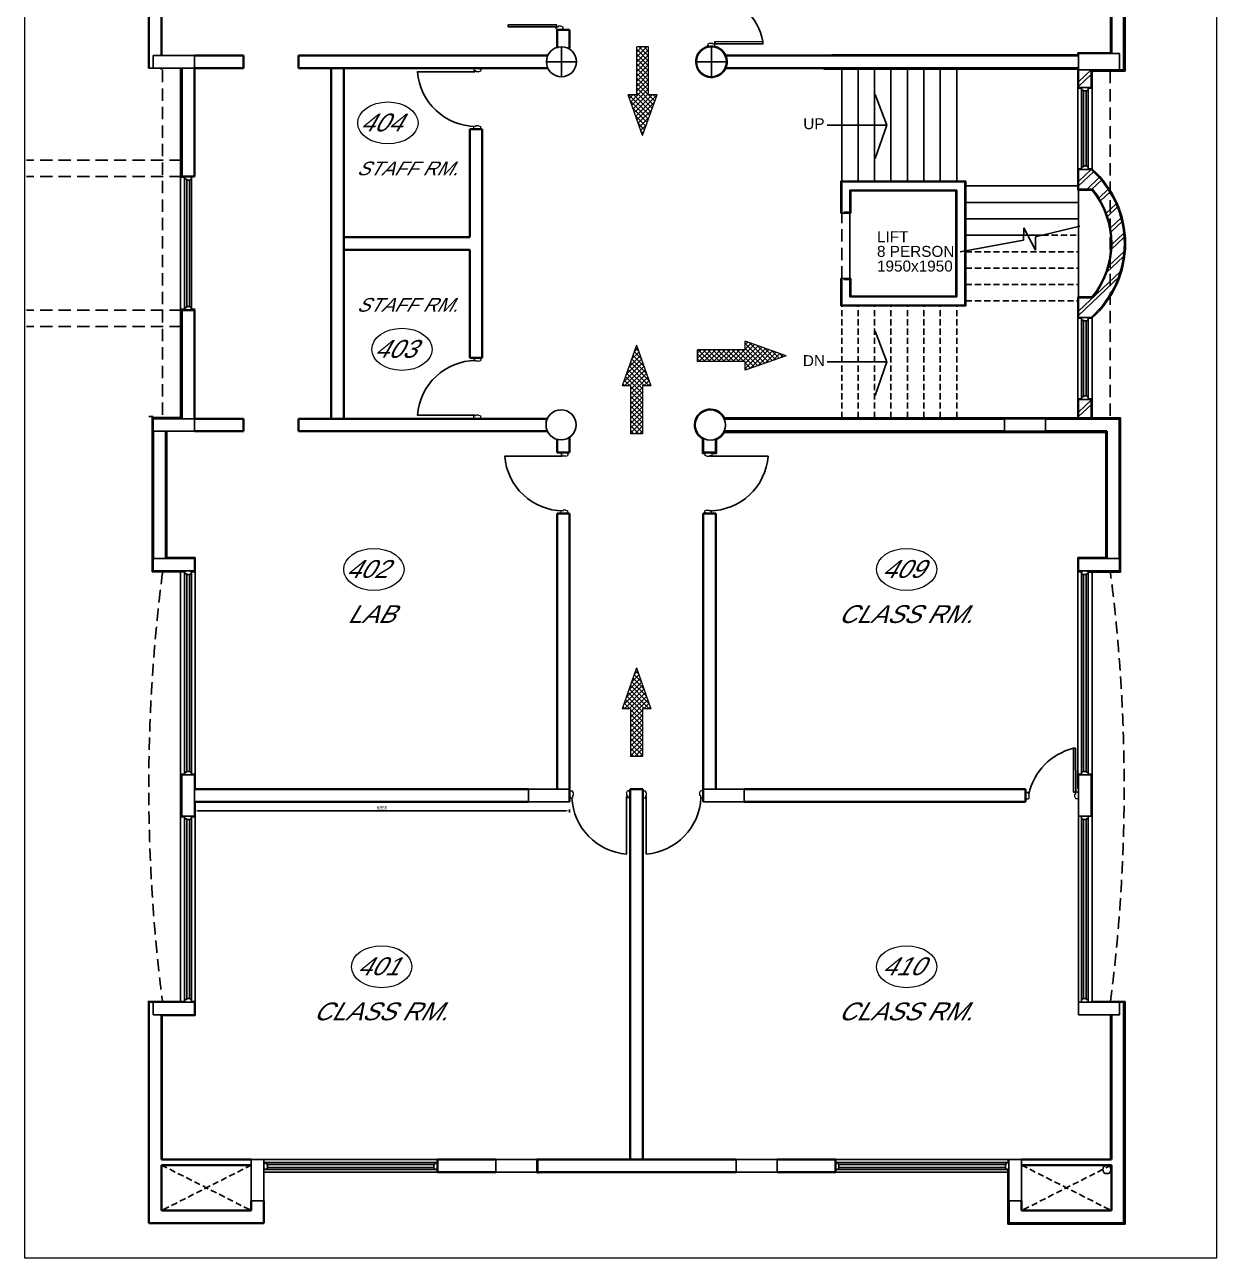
# Model space of a CAD drawing. Extents: x 681461 to 1380439, y -183990 to 19328.
# Drawn here: x 782817 to 804584, y -183990 to -161462 of the extents above; entities that cross this region are included whole.
import ezdxf
from ezdxf.enums import TextEntityAlignment as Align

# ---------------------------------------------------------------- set-up
doc = ezdxf.new("R2010")
doc.units = 0
doc.header["$LTSCALE"] = 900
doc.header["$MEASUREMENT"] = 0
doc.header["$PDMODE"] = 34
doc.linetypes.add('HIDDEN', pattern=[0.375, 0.25, -0.125])
doc.linetypes.add('HIDDEN2', pattern=[0.1875, 0.125, -0.0625])
doc.layers.get('DEFPOINTS').update_dxf_attribs({"color": 3, "linetype": 'CONTINUOUS'})
for name, color, linetype in [('1', 7, 'CONTINUOUS'), ('DIM', 5, 'CONTINUOUS'), ('door', 163, 'CONTINUOUS'), ('FUR', 2, 'CONTINUOUS'), ('MISC', 7, 'CONTINUOUS'), ('PLA', 9, 'CONTINUOUS'), ('TEXT', 2, 'CONTINUOUS'), ('WALL', 1, 'CONTINUOUS'), ('win', 4, 'CONTINUOUS')]:
    doc.layers.add(name, color=color, linetype=linetype)
doc.layers.add('COL', color=6, linetype='CONTINUOUS', lineweight=25)
doc.styles.add('ROMANS', font='arial.ttf')
doc.dimstyles.new('MSADIM', dxfattribs={"dimscale": 25, "dimtxt": 2.5, "dimasz": 2.5, "dimexe": 1.2, "dimexo": 1, "dimgap": 1, "dimtad": 1, "dimdec": 0, "dimzin": 1, "dimdsep": 46, "dimtxsty": 'ROMANS', "dimcen": 0, "dimclrd": 3, "dimclrt": 6, "dimadec": 0, "dimazin": 0, "dimtfac": 1, "dimtdec": 0, "dimtofl": 0, "dimtmove": 0, "dimatfit": 3, "dimfxl": 1, "dimtvp": 0.1, "dimtolj": 1, "dimtzin": 1, "dimarcsym": 2})

# ---------------------------------------------------------------- blocks, each defined once
blk = doc.blocks.new('REDFRAME')
at = {"layer": '1', "linetype": 'ByBlock', "lineweight": 13}
for p, q in [((-95, 0), (-95, -15)), ((-95, 0), (0, 0)), ((0, 0), (0, -15)), ((-110, -15), (-110, -50)), ((-110, -15), (-95, -15)), ((-110, -15), (-110, -50)), ((-72, -50), (-110, -50)), ((-72, -50), (-72, -65)), ((-22, -65), (-72, -65)), ((-22, -65), (15, -50)), ((0, -15), (15, -15)), ((15, -15), (15, -50))]:
    blk.add_line(p, q, dxfattribs=at)
blk = doc.blocks.new('*D40')
at = {"layer": 'DEFPOINTS', "color": 0, "linetype": 'ByBlock', "lineweight": 9, "ltscale": 1.25}
for p in [(785916, -175653), (792771, -175653), (792771, -175819)]:
    blk.add_point(p, dxfattribs=at)
at = {"layer": 'door', "color": 0, "linetype": 'ByBlock', "lineweight": -2, "ltscale": 1.25}
for p, q in [((785916, -175794), (785916, -175849)), ((792771, -175794), (792771, -175849))]:
    blk.add_line(p, q, dxfattribs=at)
at = {"layer": 'door', "color": 3, "linetype": 'ByBlock', "lineweight": -2, "ltscale": 1.25}
blk.add_line((785979, -175819), (792709, -175819), dxfattribs=at)
at = {"layer": 'door', "color": 3, "linetype": 'ByBlock', "lineweight": 9, "ltscale": 1.25}
for points in [[(785979, -175809), (785979, -175829), (785916, -175819)], [(792709, -175809), (792709, -175829), (792771, -175819)]]:
    blk.add_solid(points, dxfattribs=at)
at = {"layer": 'door', "color": 6, "linetype": 'ByBlock', "lineweight": 13, "ltscale": 1.25, "insert": (789344, -175762), "char_height": 62.5, "attachment_point": 5, "style": 'ROMANS'}
blk.add_mtext('\\A1;6855', dxfattribs=at)

msp = doc.modelspace()

# ---------------------------------------------------------------- hatches: boundary and pattern name
at = {"layer": 'door', "linetype": 'ByBlock', "lineweight": 13, "ltscale": 1.25}
h = msp.add_hatch(dxfattribs=at)
h.set_pattern_fill('ANSI37', color=3, scale=500)
h.set_pattern_definition([(45, (87313.657, 5956.05), (-44.194174, 44.194174), []), (135, (87313.657, 5956.05), (-44.194174, -44.194174), [])])
h.paths.add_polyline_path([(794212.7, -162740.5), (794212.7, -161869.5), (793996.7, -161869.5), (793996.7, -162740.5), (793841.7, -162740.5), (794104.7, -163485.5), (794367.7, -162740.5)])
h = msp.add_hatch(dxfattribs=at)
h.set_pattern_fill('ANSI37', color=3, scale=500)
h.set_pattern_definition([(45, (87200.147, 6071.05), (-44.194174, 44.194174), []), (135, (87200.147, 6071.05), (-44.194174, -44.194174), [])])
h.paths.add_polyline_path([(794099.1, -168060), (794254.1, -168060), (793991.1, -167315), (793728.1, -168060), (793883.1, -168060), (793883.1, -168931), (794099.1, -168931)])
h = msp.add_hatch(dxfattribs=at)
h.set_pattern_fill('ANSI37', color=3, scale=500, angle=-90)
h.set_pattern_definition([(315, (970110.657, 539284.05), (44.194174, 44.194174), []), (45, (970110.657, 539284.05), (-44.194174, 44.194174), [])])
h.paths.add_polyline_path([(795979.7, -167615), (795979.7, -167770), (796724.7, -167507), (795979.7, -167244), (795979.7, -167399), (795108.7, -167399), (795108.7, -167615)])
h = msp.add_hatch(dxfattribs=at)
h.set_pattern_fill('ANSI37', color=3, scale=500)
h.set_pattern_definition([(45, (87200.147, 176.05), (-44.194174, 44.194174), []), (135, (87200.147, 176.05), (-44.194174, -44.194174), [])])
h.paths.add_polyline_path([(794099.1, -173955), (794254.1, -173955), (793991.1, -173210), (793728.1, -173955), (793883.1, -173955), (793883.1, -174826), (794099.1, -174826)])

# ---------------------------------------------------------------- linework, layer by layer
at = {"layer": 'COL'}
for points in [[(785166.1, -168657.7), (785916.1, -168657.7), (785916.1, -168887.7), (785166.1, -168887.7)], [(785166.1, -171437.9), (785916.1, -171437.9), (785916.1, -171207.9), (785166.1, -171207.9)], [(802066.1, -171437.9), (802816.1, -171437.9), (802816.1, -171207.9), (802066.1, -171207.9)], [(802296.1, -175912.9), (802296.1, -175162.9), (802066.1, -175162.9), (802066.1, -175912.9)], [(787186.1, -182937.9), (787186.1, -182187.9), (786956.1, -182187.9), (786956.1, -182937.9)], [(791422.7, -182187.9), (791422.7, -182417.9), (792172.7, -182417.9), (792172.7, -182187.9)], [(796562.7, -182187.9), (796562.7, -182417.9), (795812.7, -182417.9), (795812.7, -182187.9)], [(800796.1, -182187.7), (801026.1, -182187.7), (801026.1, -182939.7), (800796.1, -182939.7)]]:
    msp.add_lwpolyline(points, close=True, dxfattribs=at)
at = {"layer": 'COL', "ltscale": 500}
msp.add_lwpolyline([(800716.1, -168658.2), (801466.1, -168658.2), (801466.1, -168887.7), (800716.1, -168887.7)], close=True, dxfattribs=at)
at = {"layer": 'COL', "color": 6, "ltscale": 500}
for points in [[(785686.1, -175162.9), (785916.1, -175162.9), (785916.1, -175912.9), (785686.1, -175912.9)], [(792021.1, -175422.9), (792771.1, -175422.9), (792771.1, -175652.9), (792021.1, -175652.9)], [(795211.1, -175422.9), (795961.1, -175422.9), (795961.1, -175652.9), (795211.1, -175652.9)]]:
    msp.add_lwpolyline(points, close=True, dxfattribs=at)
at = {"layer": 'COL'}
for centre in [(792614.5, -168769.7), (795341.5, -168772.9)]:
    msp.add_circle(centre, 275, dxfattribs=at)
at = {"layer": 'DIM', "ltscale": 500}
msp.add_circle((802583.4, -182368.9), 75, dxfattribs=at)
at = {"layer": 'door', "color": 7, "lineweight": 35, "ltscale": 1.25}
for p, q in [((785086.1, -162257.7), (785086.1, -159474.7)), ((802895.8, -162289.7), (802895.8, -159474.7)), ((785316.1, -162027.7), (785316.1, -159704.7)), ((802665.8, -161989.7), (802665.8, -159704.7)), ((792541.1, -161555.3), (792771.1, -161555.3)), ((792541.1, -161889.9), (792541.1, -161555.3)), ((792771.1, -161889.9), (792771.1, -161555.3)), ((785916.1, -162027.7), (786816.1, -162027.7)), ((786816.1, -162027.7), (786816.1, -162257.7)), ((787816.1, -162027.7), (792370, -162027.7)), ((787816.1, -162027.7), (787816.1, -162257.7)), ((795625.2, -162027.7), (802066.1, -162027.7)), ((785686.1, -162257.7), (785686.1, -164234.7)), ((785916.1, -162257.7), (786816.1, -162257.7)), ((785916.1, -164234.7), (785916.1, -162257.7)), ((787816.1, -162257.7), (792372.7, -162257.7)), ((788416.1, -168657.7), (788416.1, -162257.7)), ((788646.1, -168657.7), (788646.1, -162257.7)), ((795622.5, -162257.7), (802066.1, -162257.7)), ((790946.1, -165342.7), (790946.1, -163372.4)), ((791176.1, -163372.4), (790946.1, -163372.4)), ((791176.1, -167543.1), (791176.1, -163372.4)), ((785686.1, -164234.7), (785916.1, -164234.7)), ((790946.1, -165342.7), (788646.1, -165342.7)), ((790946.1, -165572.7), (788646.1, -165572.7)), ((790946.1, -167543.1), (790946.1, -165572.7)), ((785686.1, -166674.7), (785686.1, -168657.7)), ((785686.1, -166674.7), (785916.1, -166674.7)), ((785916.1, -168657.7), (785916.1, -166674.7)), ((791176.1, -167543.1), (790946.1, -167543.1)), ((785916.1, -168657.7), (786816.1, -168657.7)), ((786816.1, -168657.7), (786816.1, -168887.7)), ((787816.1, -168657.7), (792363.4, -168657.7)), ((787816.1, -168657.7), (787816.1, -168887.7)), ((795591.2, -168657.7), (800716.1, -168657.7)), ((801466.1, -168657.7), (802066.1, -168657.7)), ((802029, -168657.7), (802816.1, -168657.7)), ((802816.1, -168657.7), (802816.1, -171207.9)), ((785166.1, -168887.7), (785166.1, -171207.9)), ((785396.1, -171207.9), (785396.1, -168887.7)), ((785916.1, -168887.7), (786816.1, -168887.7)), ((787816.1, -168887.7), (792366.1, -168887.7)), ((795591.4, -168887.7), (800716.1, -168887.7)), ((801466.1, -168887.7), (802586.1, -168887.7)), ((802586.1, -171207.9), (802586.1, -168887.7)), ((792541.1, -169034.8), (792541.1, -169276.7)), ((792771.1, -168995.8), (792771.1, -169276.7)), ((795211.1, -169015.1), (795211.1, -169276.7)), ((795441.1, -169029.2), (795441.1, -169276.7)), ((792541.1, -169276.7), (792771.1, -169276.7)), ((795211.1, -169276.7), (795441.1, -169276.7)), ((792541.1, -170391.4), (792541.1, -175422.9)), ((792771.1, -170391.4), (792541.1, -170391.4)), ((792771.1, -170391.4), (792771.1, -175422.9)), ((795211.1, -175422.9), (795211.1, -170391.4)), ((795211.1, -170391.4), (795441.1, -170391.4)), ((795441.1, -175422.9), (795441.1, -170391.4)), ((785916.1, -175422.9), (792021.1, -175422.9)), ((792771.1, -175422.9), (792771.1, -175652.9)), ((793876.1, -175422.9), (793876.1, -182187.9)), ((793876.1, -175422.9), (794106.1, -175422.9)), ((794106.1, -175422.9), (794106.1, -182187.9)), ((795211.1, -175422.9), (795211.1, -175652.9)), ((795961.1, -175422.9), (801100.1, -175422.9)), ((801100.1, -175422.9), (801100.1, -175652.9)), ((802065.4, -175417.3), (802066.1, -175417.3)), ((785916.1, -175652.9), (792021.1, -175652.9)), ((795961.1, -175652.9), (801100.1, -175652.9)), ((785086.1, -179312.9), (785086.1, -183347.9)), ((802896.1, -183347.9), (802896.1, -179312.9)), ((785316.1, -179542.9), (785316.1, -182187.9)), ((802666.1, -182187.9), (802666.1, -179542.9)), ((786956.1, -182187.9), (785316.1, -182187.9)), ((790356.1, -182187.9), (790356.1, -182417.9)), ((791422.7, -182187.9), (790356.1, -182187.9)), ((792172.7, -182187.9), (795812.7, -182187.9)), ((796562.7, -182187.9), (797626.1, -182187.8)), ((797626.1, -182187.8), (797626.1, -182417.9)), ((801026.1, -182187.9), (802666.1, -182187.9)), ((785316.1, -182287.9), (785316.1, -183117.9)), ((786956.1, -182287.9), (785316.1, -182287.9)), ((791422.7, -182417.9), (790356.1, -182417.9)), ((792172.7, -182417.9), (795812.7, -182417.9)), ((796562.7, -182417.7), (797626.1, -182417.7)), ((801026.1, -182287.9), (802666.1, -182287.9)), ((802666.1, -183117.9), (802666.1, -182287.9)), ((786956.1, -183117.9), (785316.1, -183117.9)), ((786956.1, -182937.9), (786956.1, -183117.9)), ((787186.1, -182937.9), (787186.1, -183347.9)), ((800796.1, -182939.7), (800796.1, -183347.9)), ((801026.1, -182939.7), (801026.1, -183117.9)), ((801026.1, -183117.9), (802666.1, -183117.9)), ((787186.1, -183347.9), (785086.1, -183347.9)), ((800796.1, -183347.9), (802896.1, -183347.9))]:
    msp.add_line(p, q, dxfattribs=at)
at = {"layer": 'door', "color": 4, "linetype": 'ByBlock', "ltscale": 1.25}
for p, q in [((792621.1, -162414.7), (792621.1, -161864.7)), ((795361.1, -162414.7), (795361.1, -161864.7)), ((792346.1, -162139.7), (792896.1, -162139.7)), ((795086.1, -162139.7), (795636.1, -162139.7))]:
    msp.add_line(p, q, dxfattribs=at)
at = {"layer": 'door', "color": 3, "linetype": 'ByBlock', "lineweight": 13, "ltscale": 1.25}
for p, q in [((793996.7, -162740.5), (793996.7, -161869.5)), ((794212.7, -161869.5), (793996.7, -161869.5)), ((794212.7, -162740.5), (794212.7, -161869.5)), ((794104.7, -163485.5), (793841.7, -162740.5)), ((793996.7, -162740.5), (793841.7, -162740.5)), ((794104.7, -163485.5), (794367.7, -162740.5)), ((794367.7, -162740.5), (794212.7, -162740.5)), ((793991.1, -167315), (793728.1, -168060)), ((793991.1, -167315), (794254.1, -168060)), ((796724.7, -167507), (795979.7, -167244)), ((795979.7, -167399), (795979.7, -167244)), ((795979.7, -167399), (795108.7, -167399)), ((795108.7, -167615), (795108.7, -167399)), ((796724.7, -167507), (795979.7, -167770)), ((795979.7, -167615), (795108.7, -167615)), ((795979.7, -167770), (795979.7, -167615)), ((793883.1, -168060), (793728.1, -168060)), ((793883.1, -168060), (793883.1, -168931)), ((794254.1, -168060), (794099.1, -168060)), ((794099.1, -168060), (794099.1, -168931)), ((794099.1, -168931), (793883.1, -168931)), ((793991.1, -173210), (793728.1, -173955)), ((793991.1, -173210), (794254.1, -173955)), ((793883.1, -173955), (793728.1, -173955)), ((793883.1, -173955), (793883.1, -174826)), ((794254.1, -173955), (794099.1, -173955)), ((794099.1, -173955), (794099.1, -174826)), ((794099.1, -174826), (793883.1, -174826))]:
    msp.add_line(p, q, dxfattribs=at)
at = {"layer": 'door'}
msp.add_line((801974.4, -175476.8), (802015, -175476.8), dxfattribs=at)
at = {"layer": 'door', "color": 222, "linetype": 'ByBlock', "lineweight": 13, "ltscale": 1.25}
msp.add_lwpolyline([(782816.7, -120785.9), (804583.7, -120785.9), (804583.7, -183990), (782816.7, -183990)], close=True, dxfattribs=at)
at = {"layer": 'door', "color": 4, "linetype": 'ByBlock', "lineweight": 9, "ltscale": 1.25}
for centre in [(789450.7, -163257), (789708.7, -167391), (789194.7, -171410), (798925.7, -171410), (789336.7, -178665), (798925.7, -178665)]:
    msp.add_ellipse(centre, major_axis=(-551, 0), ratio=0.6969147, dxfattribs=at)
at = {"layer": 'FUR', "color": 2}
for p, q in [((801062, -165400.4), (801067.3, -165171.6)), ((801067.3, -165171.6), (801280.7, -165581.8)), ((801280.7, -165338.7), (802092.9, -165139.4)), ((801280.7, -165581.8), (801280.7, -165338.7)), ((799904.9, -165609.6), (801062, -165400.4))]:
    msp.add_line(p, q, dxfattribs=at)
at = {"layer": 'MISC', "color": 1, "linetype": 'HIDDEN2'}
for p, q in [((801406.9, -165307.7), (802066.1, -165307.7)), ((800006.1, -165607.7), (802066.1, -165607.7)), ((800006.1, -165907.7), (802066.1, -165907.7)), ((800006.1, -166207.7), (802066.1, -166207.7)), ((797741.1, -168642.7), (797741.1, -166597.7)), ((798041.1, -168642.7), (798041.1, -166597.7)), ((798341.1, -168642.7), (798341.1, -166597.7)), ((798641.1, -168642.7), (798641.1, -166597.7)), ((798941.1, -168642.7), (798941.1, -166597.7)), ((799241.1, -168642.7), (799241.1, -166597.7)), ((799541.1, -168642.7), (799541.1, -166597.7)), ((799841.1, -168642.7), (799841.1, -166597.7)), ((800006.1, -166507.7), (802051.1, -166507.7))]:
    msp.add_line(p, q, dxfattribs=at)
at = {"layer": 'PLA'}
for p, q in [((785146.1, -168637.7), (785146.1, -171452.9)), ((785666.1, -168637.7), (785146.1, -168637.7)), ((785411.1, -171192.9), (785411.1, -168902.7)), ((795196.1, -169023.9), (795196.1, -169291.7)), ((795456.1, -169036.1), (795456.1, -169291.7)), ((795196.1, -169291.7), (795241.1, -169291.7)), ((795456.1, -169291.7), (795366.1, -169291.7)), ((785931.1, -175407.9), (785931.1, -171192.9)), ((785738.6, -171452.9), (785146.1, -171452.9)), ((785666.1, -171452.9), (785666.1, -175147.9)), ((785863.6, -171452.9), (785931.1, -171452.9)), ((785666.1, -175147.9), (785738.6, -175147.9)), ((785863.6, -175147.9), (785931.1, -175147.9)), ((785931.1, -175667.9), (785931.1, -179297.9)), ((785666.1, -175927.9), (785666.1, -179297.9)), ((802316.1, -175927.9), (802316.1, -179297.9))]:
    msp.add_line(p, q, dxfattribs=at)
at = {"layer": 'PLA', "linetype": 'ByBlock'}
for p, q in [((795600.6, -168642.7), (802836.1, -168642.7)), ((802836.1, -168642.7), (802836.1, -171457.9)), ((795596.5, -168907.7), (802566.1, -168907.7)), ((802566.1, -171192.9), (802566.1, -168907.7)), ((802051.1, -175407.9), (802051.1, -171192.9)), ((802566.1, -171192.9), (802051.1, -171192.9)), ((802118.6, -171452.9), (802051.1, -171452.9)), ((802243.6, -171457.9), (802836.1, -171457.9)), ((802316.1, -175927.9), (802316.1, -171457.9)), ((802118.6, -175147.9), (802051.1, -175147.9)), ((802316.1, -175147.9), (802243.6, -175147.9)), ((802316.1, -179297.9), (802916.1, -179297.9)), ((802916.1, -183367.9), (802916.1, -179297.9)), ((802651.1, -182172.7), (802651.1, -179557.9)), ((800776.1, -183367.9), (802916.1, -183367.9))]:
    msp.add_line(p, q, dxfattribs=at)
at = {"layer": 'PLA', "color": 8, "linetype": 'ByBlock'}
for p, q in [((785666.1, -175147.9), (785666.1, -175927.9)), ((785666.1, -175927.9), (785738.6, -175927.9)), ((785863.6, -175927.9), (785931.1, -175927.9))]:
    msp.add_line(p, q, dxfattribs=at)
at = {"layer": 'PLA', "color": 8}
msp.add_line((785931.1, -175927.9), (785931.1, -175667.9), dxfattribs=at)
at = {"layer": 'PLA', "color": 6, "ltscale": 500}
for points in [[(785166.1, -179312.9), (785916.1, -179312.9), (785916.1, -179542.9), (785166.1, -179542.9)], [(802816.1, -179312.9), (802066.1, -179312.9), (802066.1, -179542.9), (802816.1, -179542.9)]]:
    msp.add_lwpolyline(points, close=True, dxfattribs=at)
at = {"layer": 'PLA', "linetype": 'ByBlock'}
msp.add_arc((795341.5, -168772.9), 290, 26.68161, 239.92592, dxfattribs=at)
at = {"layer": 'PLA'}
msp.add_arc((795341.5, -168769.7), 290, 293.29294, 331.58461, dxfattribs=at)
at = {"layer": 'WALL', "color": 8, "linetype": 'ByBlock'}
for p, q in [((802915.8, -162309.7), (802915.8, -159459.7)), ((795298.6, -161849.7), (795278.6, -161849.7)), ((802051.1, -161974.7), (802051.1, -162012.7)), ((797416.1, -162272.7), (802051.1, -162272.7)), ((802051.1, -164482.7), (802051.1, -162272.7)), ((802296.1, -162289.7), (802066.1, -162507.8)), ((802296.1, -162370.6), (802066.1, -162588.7)), ((802316.1, -164098.7), (802316.1, -162309.7)), ((802316.1, -162309.7), (802915.8, -162309.7)), ((802118.6, -162622.7), (802051.1, -162622.7)), ((802243.6, -162622.7), (802316.1, -162622.7)), ((802118.6, -162657.7), (802118.6, -164057.7)), ((802156.6, -162672.7), (802156.6, -164042.7)), ((802206.6, -162672.7), (802206.6, -164042.7)), ((802243.6, -162657.7), (802243.6, -164057.7)), ((802118.6, -164092.7), (802051.1, -164092.7)), ((802296.1, -164107.7), (802066.1, -164325.8)), ((802339.6, -164147.4), (802066.1, -164406.7)), ((802243.6, -164092.7), (802316.1, -164092.7)), ((785738.6, -164249.7), (785666.1, -164249.7)), ((785738.6, -164284.7), (785738.6, -166624.7)), ((785776.6, -164299.7), (785776.6, -166609.7)), ((785826.6, -164299.7), (785826.6, -166609.7)), ((785863.6, -164284.7), (785863.6, -166624.7)), ((802446.1, -164254.7), (802216.1, -164472.8)), ((802483.5, -164300.2), (802306.8, -164467.7)), ((802316.3, -164482.7), (802051.1, -164482.7)), ((802609.2, -164466.7), (802438.1, -164628.9)), ((802646.5, -164512.2), (802469.8, -164679.7)), ((802753, -164731.4), (802572.8, -164902.2)), ((802776.1, -164790.4), (802594.3, -164962.8)), ((802843.6, -164988.9), (802648.4, -165174)), ((802866.7, -165047.9), (802659.7, -165244.2)), ((802900.7, -165345.3), (802670.7, -165563.4)), ((802895.6, -165269.3), (802674.1, -165479.3)), ((802883.7, -165699.3), (802583.6, -165983.8)), ((802898.2, -165604.7), (802619.5, -165868.9)), ((802830.9, -165966.7), (802066.1, -166691.6)), ((802816.4, -166061.3), (802066.1, -166772.5)), ((802051.1, -168642.7), (802051.1, -166432.7)), ((802323.5, -166432.7), (802051.1, -166432.7)), ((785738.6, -166659.7), (785666.1, -166659.7)), ((785863.6, -166659.7), (785931.1, -166659.7)), ((802118.6, -166822.7), (802051.1, -166822.7)), ((802118.6, -166857.7), (802118.6, -168257.7)), ((802156.6, -166872.7), (802156.6, -168242.7)), ((802206.6, -166872.7), (802206.6, -168242.7)), ((802243.6, -166822.7), (802316.1, -166822.7)), ((802243.6, -166857.7), (802243.6, -168257.7)), ((802316.1, -166816.7), (802316.1, -168638.2)), ((802118.6, -168292.7), (802051.1, -168292.7)), ((802296.1, -168320.6), (802066.1, -168538.7)), ((802296.1, -168401.5), (802066.1, -168619.6)), ((802243.6, -168292.7), (802316.1, -168292.7)), ((802118.6, -171487.9), (802118.6, -175112.9)), ((802155.6, -171502.9), (802155.6, -175097.9)), ((802205.6, -171502.9), (802205.6, -175098)), ((802243.6, -171487.9), (802243.6, -175112.8)), ((801973.3, -174676.8), (802013.9, -174676.8)), ((801973.3, -174676.8), (801974.4, -175476.8)), ((802015, -175476.8), (802013.9, -174676.8)), ((785666.1, -177492.5), (785666.1, -177492.5)), ((802316.1, -177492.5), (802316.1, -177492.5)), ((787186.1, -182187.9), (790356.1, -182187.9)), ((787236.1, -182240.4), (790306.1, -182240.4)), ((792187.7, -182172.9), (792187.7, -182437.9)), ((797626.1, -182187.8), (800796.1, -182187.7)), ((800746.1, -182240.4), (797676.1, -182240.4)), ((787186.1, -182417.9), (790356.1, -182417.9)), ((787236.1, -182365.4), (790306.1, -182365.4)), ((787251.1, -182278.4), (790291.1, -182278.4)), ((787251.1, -182328.4), (790291.1, -182328.4)), ((797626.1, -182417.8), (800796.1, -182417.7)), ((800746.1, -182365.4), (797676.1, -182365.4)), ((800731.1, -182278.4), (797691.1, -182278.4)), ((800731.1, -182328.4), (797691.1, -182328.4)), ((800776.1, -182437.7), (800776.1, -183367.9))]:
    msp.add_line(p, q, dxfattribs=at)
at = {"layer": 'WALL', "color": 8}
for p, q in [((802650.8, -161974.7), (802650.8, -159719.7)), ((797561.1, -162012.7), (802051.1, -162012.7)), ((802650.8, -161974.7), (802051.1, -161974.7)), ((785666.1, -162277.7), (785666.1, -168637.7)), ((797726.1, -164317.7), (800006.1, -164317.7)), ((797726.1, -164901.8), (797726.1, -164317.7)), ((800006.1, -166597.7), (800006.1, -164317.7)), ((797906.1, -164497.7), (799826.1, -164497.7)), ((797906.1, -164901.8), (797906.1, -164497.7)), ((799826.1, -166417.7), (799826.1, -164497.7)), ((797906.1, -164901.8), (797726.1, -164901.8)), ((797726.1, -166597.7), (797726.1, -166098.4)), ((797906.1, -166098.4), (797726.1, -166098.4)), ((797906.1, -166417.7), (797906.1, -166098.4)), ((797906.1, -166417.7), (799826.1, -166417.7)), ((797726.1, -166597.7), (800006.1, -166597.7)), ((785666.1, -168637.7), (785146.1, -168637.7)), ((785931.1, -171192.9), (785411.1, -171192.9)), ((785738.6, -179297.9), (785066.1, -179297.9)), ((785863.6, -179297.9), (785931.1, -179297.9)), ((785931.1, -179297.9), (785931.1, -179557.9)), ((785331.1, -179557.9), (785931.1, -179557.9)), ((785331.1, -179557.9), (785331.1, -182172.9)), ((800781.1, -182240.4), (800781.1, -182172.9)), ((800776.1, -182365.4), (800776.1, -182437.9))]:
    msp.add_line(p, q, dxfattribs=at)
at = {"layer": 'WALL'}
for p, q in [((785166.1, -162257.7), (785086.1, -162257.7)), ((802066.1, -162607.7), (802066.1, -162289.7)), ((802296.1, -162607.7), (802296.1, -162289.7)), ((802816.1, -162289.7), (802895.8, -162289.7)), ((802296.1, -162607.7), (802066.1, -162607.7)), ((802066.1, -164467.7), (802066.1, -164107.7)), ((802296.1, -164107.7), (802066.1, -164107.7)), ((802323.5, -164467.7), (802066.1, -164467.7)), ((802066.1, -164482.7), (802066.1, -166432.7)), ((797891.1, -166098.4), (797891.1, -164886.8)), ((802066.1, -166807.7), (802066.1, -166447.7)), ((802323.5, -166447.7), (802066.1, -166447.7)), ((802296.1, -166807.7), (802066.1, -166807.7)), ((785686.1, -168364.7), (785686.1, -168657.7)), ((785916.1, -168657.7), (785916.1, -168364.7)), ((802296.1, -168307.7), (802066.1, -168307.7)), ((802066.1, -168307.7), (802066.1, -168658.2)), ((802296.1, -168307.7), (802296.1, -168658.2)), ((785166.1, -179312.9), (785086.1, -179312.9)), ((802816.1, -179312.9), (802896.1, -179312.9))]:
    msp.add_line(p, q, dxfattribs=at)
at = {"layer": 'WALL', "color": 5, "linetype": 'HIDDEN'}
for p, q in [((785316.1, -162289.7), (785316.1, -162257.7)), ((785336.1, -162289.7), (785336.1, -168616.4)), ((785336.1, -162289.7), (785336.1, -168616.4)), ((802645.8, -162302.6), (802645.8, -168616.4)), ((785166.1, -168619.7), (785086.1, -168619.7))]:
    msp.add_line(p, q, dxfattribs=at)
at = {"layer": 'WALL', "color": 1}
for p, q in [((797741.1, -162257.7), (797741.1, -164317.7)), ((798041.1, -162257.7), (798041.1, -164317.7)), ((798341.1, -162257.7), (798341.1, -164317.7)), ((798641.1, -162257.7), (798641.1, -164317.7)), ((798941.1, -162257.7), (798941.1, -164317.7)), ((799241.1, -162257.7), (799241.1, -164317.7)), ((799541.1, -162257.7), (799541.1, -164317.7)), ((799841.1, -162257.7), (799841.1, -164317.7)), ((800006.1, -164407.7), (802051.1, -164407.7)), ((800006.1, -164707.7), (802066.1, -164707.7)), ((800006.1, -165007.7), (802066.1, -165007.7)), ((800006.1, -165307.7), (801406.9, -165307.7))]:
    msp.add_line(p, q, dxfattribs=at)
at = {"layer": 'WALL', "color": 1, "linetype": 'ByBlock'}
for p, q in [((802118.6, -162622.7), (802133.6, -162622.7)), ((802118.6, -162622.7), (802118.6, -162657.7)), ((802118.6, -162622.7), (802118.6, -162657.7)), ((802133.6, -162607.7), (802228.6, -162607.7)), ((802133.6, -162607.7), (802133.6, -162622.7)), ((802228.6, -162607.7), (802228.6, -162622.7)), ((802228.6, -162622.7), (802243.6, -162622.7)), ((802243.6, -162622.7), (802243.6, -162657.7)), ((802156.6, -162657.7), (802118.6, -162657.7)), ((802156.6, -162657.7), (802156.6, -162672.7)), ((802206.6, -162672.7), (802156.6, -162672.7)), ((802206.6, -162672.7), (802243.6, -162657.7)), ((802156.6, -164057.7), (802118.6, -164057.7)), ((802118.6, -164092.7), (802118.6, -164057.7)), ((802118.6, -164092.7), (802118.6, -164057.7)), ((802118.6, -164092.7), (802133.6, -164092.7)), ((802133.6, -164107.7), (802133.6, -164092.7)), ((802133.6, -164107.7), (802228.6, -164107.7)), ((802206.6, -164042.7), (802156.6, -164042.7)), ((802156.6, -164057.7), (802156.6, -164042.7)), ((802206.6, -164042.7), (802243.6, -164057.7)), ((802228.6, -164107.7), (802228.6, -164092.7)), ((802228.6, -164092.7), (802243.6, -164092.7)), ((802243.6, -164092.7), (802243.6, -164057.7)), ((785738.6, -164249.7), (785753.6, -164249.7)), ((785738.6, -164249.7), (785738.6, -164284.7)), ((785738.6, -164249.7), (785738.6, -164284.7)), ((785776.6, -164284.7), (785738.6, -164284.7)), ((785753.6, -164234.7), (785848.6, -164234.7)), ((785753.6, -164234.7), (785753.6, -164249.7)), ((785776.6, -164284.7), (785776.6, -164299.7)), ((785826.6, -164299.7), (785776.6, -164299.7)), ((785826.6, -164299.7), (785863.6, -164284.7)), ((785848.6, -164234.7), (785848.6, -164249.7)), ((785848.6, -164249.7), (785863.6, -164249.7)), ((785863.6, -164249.7), (785863.6, -164284.7)), ((785738.6, -166659.7), (785738.6, -166624.7)), ((785738.6, -166659.7), (785738.6, -166624.7)), ((785776.6, -166624.7), (785738.6, -166624.7)), ((785738.6, -166659.7), (785753.6, -166659.7)), ((785753.6, -166674.7), (785753.6, -166659.7)), ((785753.6, -166674.7), (785848.6, -166674.7)), ((785776.6, -166624.7), (785776.6, -166609.7)), ((785826.6, -166609.7), (785776.6, -166609.7)), ((785826.6, -166609.7), (785863.6, -166624.7)), ((785848.6, -166659.7), (785863.6, -166659.7)), ((785848.6, -166674.7), (785848.6, -166659.7)), ((785863.6, -166659.7), (785863.6, -166624.7)), ((802118.6, -166822.7), (802133.6, -166822.7)), ((802118.6, -166822.7), (802118.6, -166857.7)), ((802118.6, -166822.7), (802118.6, -166857.7)), ((802156.6, -166857.7), (802118.6, -166857.7)), ((802133.6, -166807.7), (802228.6, -166807.7)), ((802133.6, -166807.7), (802133.6, -166822.7)), ((802156.6, -166857.7), (802156.6, -166872.7)), ((802206.6, -166872.7), (802156.6, -166872.7)), ((802206.6, -166872.7), (802243.6, -166857.7)), ((802228.6, -166807.7), (802228.6, -166822.7)), ((802228.6, -166822.7), (802243.6, -166822.7)), ((802243.6, -166822.7), (802243.6, -166857.7)), ((802118.6, -168292.7), (802118.6, -168257.7)), ((802118.6, -168292.7), (802118.6, -168257.7)), ((802156.6, -168257.7), (802118.6, -168257.7)), ((802156.6, -168257.7), (802156.6, -168242.7)), ((802206.6, -168242.7), (802156.6, -168242.7)), ((802206.6, -168242.7), (802243.6, -168257.7)), ((802243.6, -168292.7), (802243.6, -168257.7)), ((802118.6, -168292.7), (802133.6, -168292.7)), ((802133.6, -168307.7), (802133.6, -168292.7)), ((802133.6, -168307.7), (802228.6, -168307.7)), ((802228.6, -168292.7), (802243.6, -168292.7)), ((802228.6, -168307.7), (802228.6, -168292.7)), ((785738.6, -171452.9), (785738.6, -171487.9)), ((785738.6, -171452.9), (785738.6, -171487.9)), ((785738.6, -171452.9), (785753.6, -171452.9)), ((785776.6, -171487.9), (785738.6, -171487.9)), ((785753.6, -171437.9), (785848.6, -171437.9)), ((785753.6, -171437.9), (785753.6, -171452.9)), ((785776.6, -171487.9), (785776.6, -171502.9)), ((785826.6, -171502.9), (785776.6, -171502.9)), ((785826.6, -171502.9), (785863.6, -171487.9)), ((785848.6, -171437.9), (785848.6, -171452.9)), ((785848.6, -171452.9), (785863.6, -171452.9)), ((785863.6, -171452.9), (785863.6, -171487.9)), ((802133.6, -171452.9), (802118.6, -171452.9)), ((802118.6, -171452.9), (802118.6, -171487.9)), ((802155.6, -171502.9), (802118.6, -171487.9)), ((802133.6, -171437.9), (802133.6, -171452.9)), ((802228.6, -171437.9), (802133.6, -171437.9)), ((802155.6, -171502.9), (802205.6, -171502.9)), ((802205.6, -171487.9), (802205.6, -171502.9)), ((802205.6, -171487.9), (802243.6, -171487.9)), ((802228.6, -171437.9), (802228.6, -171452.9)), ((802243.6, -171452.9), (802228.6, -171452.9)), ((802243.6, -171452.9), (802243.6, -171487.9)), ((802243.6, -171452.9), (802243.6, -171487.9)), ((785776.6, -175112.9), (785738.6, -175112.9)), ((785738.6, -175147.9), (785738.6, -175112.9)), ((785738.6, -175147.9), (785738.6, -175112.9)), ((785738.6, -175147.9), (785753.6, -175147.9)), ((785753.6, -175162.9), (785753.6, -175147.9)), ((785753.6, -175162.9), (785848.6, -175162.9)), ((785826.6, -175097.9), (785776.6, -175097.9)), ((785776.6, -175112.9), (785776.6, -175097.9)), ((785826.6, -175097.9), (785863.6, -175112.9)), ((785848.6, -175147.9), (785863.6, -175147.9)), ((785848.6, -175162.9), (785848.6, -175147.9)), ((785863.6, -175147.9), (785863.6, -175112.9)), ((802155.6, -175097.9), (802118.6, -175112.9)), ((802118.6, -175147.9), (802118.6, -175112.9)), ((802133.6, -175147.9), (802118.6, -175147.9)), ((802133.6, -175162.9), (802133.6, -175147.9)), ((802228.6, -175162.9), (802133.6, -175162.9)), ((802155.6, -175097.9), (802205.6, -175097.9)), ((802205.6, -175112.9), (802205.6, -175097.9)), ((802205.6, -175112.9), (802243.6, -175112.9)), ((802243.6, -175147.9), (802228.6, -175147.9)), ((802228.6, -175162.9), (802228.6, -175147.9)), ((802243.6, -175147.9), (802243.6, -175112.9)), ((802243.6, -175147.9), (802243.6, -175112.9)), ((785738.6, -175927.9), (785738.6, -175962.9)), ((785738.6, -175927.9), (785753.6, -175927.9)), ((785738.6, -175927.9), (785738.6, -175962.9)), ((785753.6, -175912.9), (785753.6, -175927.9)), ((785848.6, -175912.9), (785848.6, -175927.9)), ((785848.6, -175927.9), (785863.6, -175927.9)), ((785863.6, -175927.9), (785863.6, -175962.9)), ((802133.6, -175927.9), (802118.6, -175927.9)), ((802118.6, -175927.9), (802118.6, -175962.9)), ((802133.6, -175912.9), (802133.6, -175927.9)), ((802228.6, -175912.9), (802228.6, -175927.9)), ((802243.6, -175927.9), (802228.6, -175927.9)), ((802243.6, -175927.9), (802243.6, -175962.9)), ((802243.6, -175927.9), (802243.6, -175962.9)), ((785776.6, -175962.9), (785738.6, -175962.9)), ((785776.6, -175962.9), (785776.6, -175977.9)), ((785826.6, -175977.9), (785776.6, -175977.9)), ((785826.6, -175977.9), (785863.6, -175962.9)), ((802155.6, -175977.9), (802118.6, -175962.9)), ((802155.6, -175977.9), (802205.6, -175977.9)), ((802205.6, -175962.9), (802243.6, -175962.9)), ((802205.6, -175962.9), (802205.6, -175977.9)), ((785776.6, -179262.9), (785738.6, -179262.9)), ((785738.6, -179297.9), (785738.6, -179262.9)), ((785738.6, -179297.9), (785738.6, -179262.9)), ((785738.6, -179297.9), (785753.6, -179297.9)), ((785753.6, -179312.9), (785753.6, -179297.9)), ((785753.6, -179312.9), (785848.6, -179312.9)), ((785776.6, -179262.9), (785776.6, -179247.9)), ((785826.6, -179247.9), (785776.6, -179247.9)), ((785826.6, -179247.9), (785863.6, -179262.9)), ((785848.6, -179297.9), (785863.6, -179297.9)), ((785848.6, -179312.9), (785848.6, -179297.9)), ((785863.6, -179297.9), (785863.6, -179262.9)), ((802155.6, -179247.9), (802118.6, -179262.9)), ((802118.6, -179297.9), (802118.6, -179262.9)), ((802133.6, -179297.9), (802118.6, -179297.9)), ((802133.6, -179312.9), (802133.6, -179297.9)), ((802228.6, -179312.9), (802133.6, -179312.9)), ((802155.6, -179247.9), (802205.6, -179247.9)), ((802205.6, -179262.9), (802205.6, -179247.9)), ((802205.6, -179262.9), (802243.6, -179262.9)), ((802228.6, -179312.9), (802228.6, -179297.9)), ((802243.6, -179297.9), (802228.6, -179297.9)), ((802243.6, -179297.9), (802243.6, -179262.9)), ((802243.6, -179297.9), (802243.6, -179262.9)), ((787201.1, -182240.4), (787236.1, -182240.4)), ((787201.1, -182240.4), (787201.1, -182255.4)), ((787201.1, -182240.4), (787236.1, -182240.4)), ((787236.1, -182278.4), (787236.1, -182240.4)), ((790341.1, -182240.4), (790306.1, -182240.4)), ((790341.1, -182240.4), (790306.1, -182240.4)), ((790306.1, -182278.4), (790306.1, -182240.4)), ((790341.1, -182240.4), (790341.1, -182255.4)), ((797641.1, -182240.4), (797641.1, -182255.4)), ((797641.1, -182240.4), (797676.1, -182240.4)), ((797641.1, -182240.4), (797676.1, -182240.4)), ((797676.1, -182278.4), (797676.1, -182240.4)), ((800781.1, -182240.4), (800746.1, -182240.4)), ((800781.1, -182240.4), (800746.1, -182240.4)), ((800746.1, -182278.4), (800746.1, -182240.4)), ((800781.1, -182240.4), (800781.1, -182255.4)), ((787186.1, -182255.4), (787186.1, -182350.4)), ((787186.1, -182255.4), (787201.1, -182255.4)), ((787186.1, -182350.4), (787201.1, -182350.4)), ((787201.1, -182350.4), (787201.1, -182365.4)), ((787201.1, -182365.4), (787236.1, -182365.4)), ((787236.1, -182278.4), (787251.1, -182278.4)), ((787251.1, -182328.4), (787236.1, -182365.4)), ((787251.1, -182328.4), (787251.1, -182278.4)), ((790291.1, -182328.4), (790291.1, -182278.4)), ((790306.1, -182278.4), (790291.1, -182278.4)), ((790291.1, -182328.4), (790306.1, -182365.4)), ((790341.1, -182365.4), (790306.1, -182365.4)), ((790356.1, -182255.4), (790341.1, -182255.4)), ((790341.1, -182350.4), (790341.1, -182365.4)), ((790356.1, -182350.4), (790341.1, -182350.4)), ((790356.1, -182255.4), (790356.1, -182350.4)), ((797626.1, -182255.4), (797626.1, -182350.4)), ((797626.1, -182255.4), (797641.1, -182255.4)), ((797626.1, -182350.4), (797641.1, -182350.4)), ((797641.1, -182350.4), (797641.1, -182365.4)), ((797641.1, -182365.4), (797676.1, -182365.4)), ((797676.1, -182278.4), (797691.1, -182278.4)), ((797691.1, -182328.4), (797676.1, -182365.4)), ((797691.1, -182328.4), (797691.1, -182278.4)), ((800746.1, -182278.4), (800731.1, -182278.4)), ((800731.1, -182328.4), (800731.1, -182278.4)), ((800731.1, -182328.4), (800746.1, -182365.4)), ((800781.1, -182365.4), (800746.1, -182365.4)), ((800796.1, -182255.4), (800781.1, -182255.4)), ((800796.1, -182350.4), (800781.1, -182350.4)), ((800781.1, -182350.4), (800781.1, -182365.4)), ((800796.1, -182255.4), (800796.1, -182350.4))]:
    msp.add_line(p, q, dxfattribs=at)
at = {"layer": 'WALL', "color": 2}
for p, q in [((798566.1, -163295.2), (798354.5, -162735.2)), ((798566.1, -163295.2), (797474.8, -163295.2)), ((798566.1, -163295.2), (798354.5, -163907.9)), ((798566.1, -167620.2), (798354.5, -167060.2)), ((798566.1, -167620.2), (797474.8, -167620.2)), ((798566.1, -167620.2), (798354.5, -168232.9))]:
    msp.add_line(p, q, dxfattribs=at)
at = {"layer": 'WALL', "color": 1, "linetype": 'HIDDEN'}
for p, q in [((785686.1, -163934.7), (782851.5, -163934.7)), ((785686.1, -164234.7), (782851.5, -164234.7)), ((785686.1, -166674.7), (782851.5, -166674.7)), ((785686.1, -166974.7), (782851.5, -166974.7))]:
    msp.add_line(p, q, dxfattribs=at)
at = {"layer": 'WALL', "color": 6}
for p, q in [((797741.1, -164332.7), (799991.1, -164332.7)), ((797741.1, -164886.8), (797741.1, -164332.7)), ((799991.1, -166582.7), (799991.1, -164332.7)), ((797891.1, -164482.7), (799841.1, -164482.7)), ((797891.1, -164886.8), (797891.1, -164482.7)), ((799841.1, -166432.7), (799841.1, -164482.7)), ((797741.1, -166582.7), (797741.1, -166113.4)), ((797891.1, -166432.7), (797891.1, -166113.4)), ((797891.1, -166432.7), (799841.1, -166432.7)), ((797741.1, -166582.7), (799991.1, -166582.7)), ((785916.1, -168657.7), (785166.1, -168657.7))]:
    msp.add_line(p, q, dxfattribs=at)
at = {"layer": 'WALL', "color": 14, "linetype": 'HIDDEN'}
msp.add_line((797741.1, -166098.4), (797741.1, -164886.8), dxfattribs=at)
at = {"layer": 'WALL', "color": 6, "linetype": 'HIDDEN2'}
for p, q in [((797891.1, -164886.8), (797741.1, -164886.8)), ((797891.1, -166113.4), (797741.1, -166113.4))]:
    msp.add_line(p, q, dxfattribs=at)
at = {"layer": 'WALL', "color": 9, "linetype": 'HIDDEN2'}
for p, q in [((786956.1, -182287.9), (785316.1, -183117.9)), ((785316.1, -182287.9), (786956.1, -183117.9)), ((801026.1, -182287.9), (802666.1, -183117.9)), ((802666.1, -182287.9), (801026.1, -183117.9))]:
    msp.add_line(p, q, dxfattribs=at)
at = {"layer": 'WALL', "color": 8, "linetype": 'ByBlock'}
for points in [[(791650.3, -161462.3), (792529.5, -161463.5), (792529.5, -161504.1), (791650.3, -161502.9)], [(796301.4, -161771.8), (795422.2, -161773), (795422.2, -161813.6), (796301.4, -161812.4)]]:
    msp.add_lwpolyline(points, close=True, dxfattribs=at)
at = {"layer": 'WALL', "color": 6}
for points in [[(785916.1, -162257.7), (785916.1, -162027.7), (785166.1, -162027.7), (785166.1, -162257.7)], [(802066.1, -162289.7), (802816.1, -162289.7), (802816.1, -161989.7), (802066.1, -161989.7)]]:
    msp.add_lwpolyline(points, close=True, dxfattribs=at)
at = {"layer": 'WALL', "color": 8, "linetype": 'ByBlock'}
for points in [[(791057.1, -163322.4, -0.3865048), (789990, -162323.5), (789992.3, -162323.5)], [(791057.1, -167593.1, 0.3865048), (789990, -168591.9), (789992.3, -168591.9)], [(792652.1, -170341.4, -0.3865048), (791585, -169342.5), (791587.3, -169342.5)], [(795330.1, -170341.4, 0.3865048), (796397.3, -169342.5), (796394.9, -169342.5)], [(792812.6, -175577.9, 0.3770106), (793810.3, -176609.1), (793810.3, -176606.7)], [(795169.7, -175577.9, -0.3770106), (794171.9, -176609.1), (794171.9, -176606.7)]]:
    msp.add_lwpolyline(points, format="xyb", dxfattribs=at)
for points in [[(789992.3, -162323.5), (791038.8, -162323.5), (791038.1, -162307.7)], [(789992.3, -168591.9), (791038.8, -168591.9), (791038.1, -168607.7)], [(791587.3, -169342.5), (792633.8, -169342.5), (792633.1, -169326.7)], [(796394.9, -169342.5), (795348.4, -169342.5), (795349.1, -169326.7)], [(793810.3, -176606.7), (793810.3, -175560.2), (793826.1, -175560.9)], [(794171.9, -176606.7), (794171.9, -175560.2), (794156.1, -175560.9)]]:
    msp.add_lwpolyline(points, dxfattribs=at)
at = {"layer": 'WALL', "color": 6}
for centre in [(792621.1, -162139.7), (795361.1, -162139.7)]:
    msp.add_circle(centre, 275, dxfattribs=at)
at = {"layer": 'WALL', "color": 8, "linetype": 'ByBlock'}
for centre, radius, start, end in [((795351.7, -161926.7), 962.3, 9.26222, 87.97048), ((801101.6, -165457.7), 1822.6, 311.78817, 48.21183), ((801101.6, -165457.7), 1557.6, 320.98541, 38.75199), ((802237, -175749.9), 1105, 103.81396, 167.64591)]:
    msp.add_arc(centre, radius, start, end, dxfattribs=at)
at = {"layer": 'WALL', "color": 8}
for start, end in [(121.5363, 201.36957), (335.7037, 121.5363), (201.36957, 266.85893), (266.85893, 335.7037)]:
    msp.add_arc((795361.1, -162139.7), 286.8, start, end, dxfattribs=at)
at = {"layer": 'WALL'}
for radius, start, end in [(1802.6, 311.50436, 48.49564), (1572.6, 320.98541, 39.01459)]:
    msp.add_arc((801101.6, -165457.7), radius, start, end, dxfattribs=at)
at = {"layer": 'WALL', "color": 5, "linetype": 'HIDDEN'}
for centre, start, end in [((815779.5, -175382.6), 172.64484, 187.35516), ((772204.5, -175387.6), 352.64484, 7.35516)]:
    msp.add_arc(centre, 30695.9, start, end, dxfattribs=at)
at = {"layer": 'win', "color": 8, "linetype": 'ByBlock'}
for p, q in [((785738.6, -171487.9), (785738.6, -175112.9)), ((785776.6, -171502.9), (785776.6, -175112.9)), ((785826.6, -171502.9), (785826.6, -175097.9)), ((785863.6, -171452.9), (785863.6, -175112.9)), ((802066.1, -179312.9), (802066.1, -175912.9)), ((785738.6, -179262.9), (785738.6, -175962.9)), ((785776.6, -179247.9), (785776.6, -175977.9)), ((785826.6, -179247.9), (785826.6, -175977.9)), ((785863.6, -179263.9), (785863.6, -175962.9)), ((802118.6, -179263.9), (802118.6, -175962.9)), ((802155.6, -179247.9), (802155.6, -175977.9)), ((802205.6, -179247.9), (802205.6, -175977.9)), ((802243.6, -179262.9), (802243.6, -175962.9))]:
    msp.add_line(p, q, dxfattribs=at)

# ---------------------------------------------------------------- block references
at = {"layer": 'door', "linetype": 'ByBlock'}
for p in [(791131.1, -162257.7), (791131.1, -167543.1), (792726.1, -169276.7)]:
    msp.add_blockref('REDFRAME', p, dxfattribs=at)
at = {"layer": 'door', "linetype": 'ByBlock', "xscale": -1}
for p, rotation in [((791131.1, -163372.4), 180), ((791131.1, -168657.7), 180), ((792726.1, -170391.4), 180), ((793876.1, -175467.9), 270), ((795211.1, -175467.9), 270)]:
    msp.add_blockref('REDFRAME', p, dxfattribs=dict(at, rotation=rotation))
msp.add_blockref('REDFRAME', (795256.1, -169276.7), dxfattribs=at)
at = {"layer": 'door', "linetype": 'ByBlock'}
for p, rotation in [((795256.1, -170391.4), 180), ((792771.1, -175467.9), 90.00000000000001), ((794106.1, -175467.9), 90)]:
    msp.add_blockref('REDFRAME', p, dxfattribs=dict(at, rotation=rotation))
at = {"layer": 'WALL', "xscale": -1, "rotation": 180}
msp.add_blockref('REDFRAME', (792636.1, -161555.3), dxfattribs=at)
at = {"layer": 'WALL', "color": 8, "linetype": 'ByBlock'}
for p, rotation in [((795313.6, -161864.7), 180), ((802066.1, -175585.4), 270)]:
    msp.add_blockref('REDFRAME', p, dxfattribs=dict(at, rotation=rotation))
at = {"layer": 'WALL', "color": 8, "linetype": 'ByBlock', "xscale": -1, "rotation": 90}
msp.add_blockref('REDFRAME', (801100.1, -175585.4), dxfattribs=at)

# ---------------------------------------------------------------- texts
at = {"layer": 'COL', "color": 2, "style": 'ROMANS'}
for s, p in [('UP', (797233.3, -163272.4)), ('DN', (797233.3, -167597.4))]:
    msp.add_text(s, height=200, dxfattribs=at).set_placement(p, align=Align.MIDDLE)
at = {"layer": 'COL', "color": 7, "style": 'ROMANS'}
for s, p in [('LIFT', (798385.9, -165434)), ('8 PERSON', (798385.9, -165702.3))]:
    msp.add_text(s, height=200, dxfattribs=at).set_placement(p)
at = {"layer": 'COL', "color": 3, "style": 'ROMANS'}
msp.add_text('1950x1950', height=200, dxfattribs=at).set_placement((798385.9, -165970.5))
at = {"layer": 'TEXT', "color": 4, "style": 'ROMANS', "oblique": 30}
for s, p in [('404', (789318.2, -163248.7)), ('403', (789576.2, -167382.7)), ('402', (789062.2, -171401.7)), ('409', (798852.2, -171401.7)), ('401', (789263.2, -178656.7)), ('410', (798852.2, -178656.7))]:
    msp.add_text(s, height=325, dxfattribs=at).set_placement(p, align=Align.MIDDLE)
at = {"layer": 'TEXT', "color": 0, "style": 'ROMANS', "oblique": 30}
for s, height, p in [('STAFF RM.', 250, (789799.2, -164087.4)), ('STAFF RM.', 250, (789799.2, -166578.7)), ('  LAB', 325, (789012.2, -172225.7)), ('CLASS RM.', 325, (798898.2, -172225.7)), ('CLASS RM.', 325, (789309.2, -179480.7)), ('CLASS RM.', 325, (798898.2, -179480.7))]:
    msp.add_text(s, height=height, dxfattribs=at).set_placement(p, align=Align.MIDDLE)

# ---------------------------------------------------------------- dimensions: what is measured, and where the dimension line sits
at = {"layer": 'door', "color": 222, "linetype": 'ByBlock', "lineweight": 13, "ltscale": 1.25}
dim = msp.add_linear_dim(base=(792771.1, -175819), p1=(785916.1, -175652.9), p2=(792771.1, -175652.9), dimstyle='MSADIM', override={"dimfxlon": 1}, dxfattribs=at)
dim.commit()
dim.dimension.update_dxf_attribs({"geometry": '*D40', "text_midpoint": (789343.6, -175762)})

doc.saveas('drawing.dxf')
